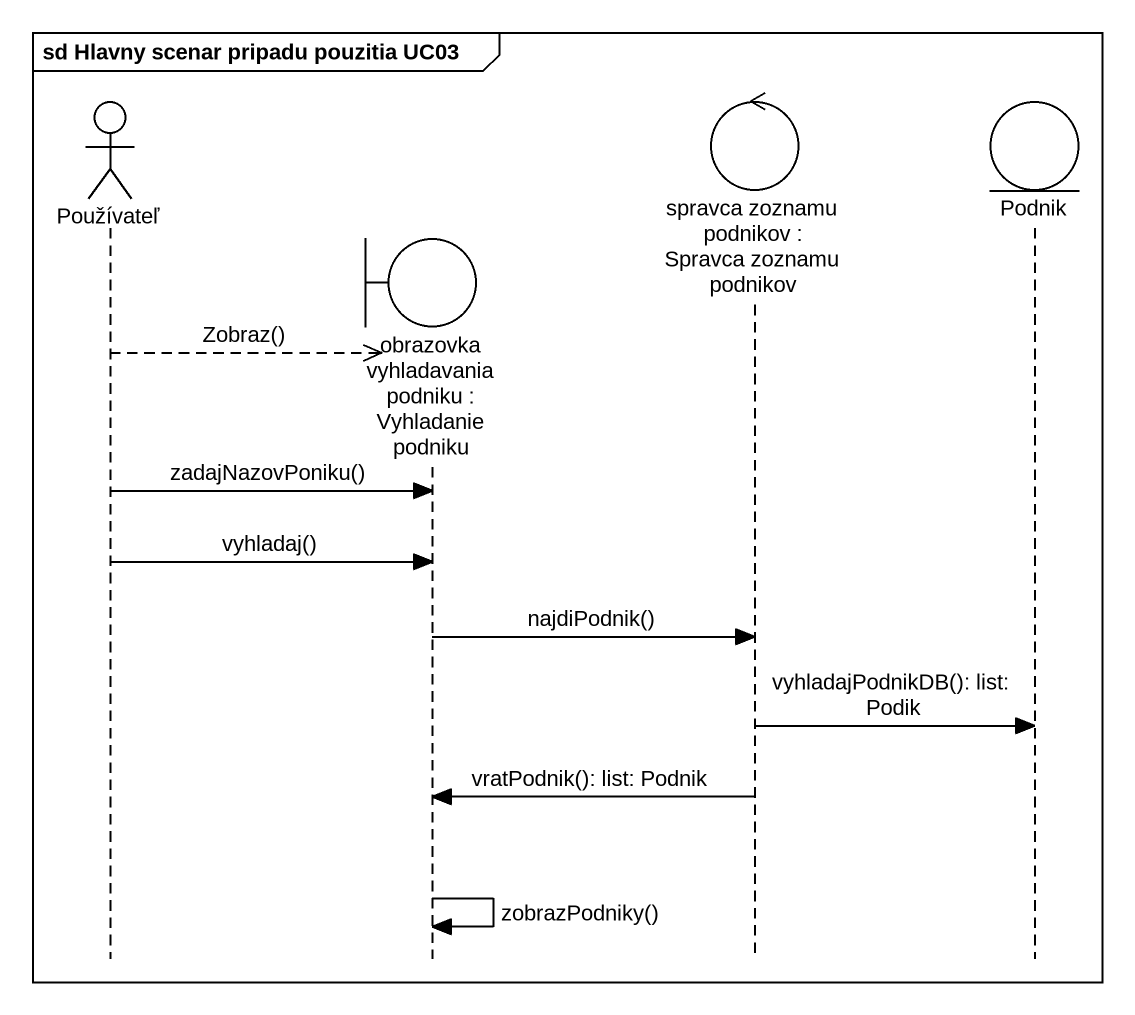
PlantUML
@startuml
mainframe sd Hlavny scenar pripadu pouzitia UC03
hide footbox
actor Používateľ
boundary "obrazovka vyhladavania podniku : Vyhladanie podniku" as obrazovka_vyhladavania
control "spravca zoznamu podnikov : Spravca zoznamu podnikov" as spravca_zoznamu_podnikov
entity Podnik

Používateľ -->> obrazovka_vyhladavania ** : Zobraz()
Používateľ -> obrazovka_vyhladavania : zadajNazovPoniku()
Používateľ -> obrazovka_vyhladavania : vyhladaj()
obrazovka_vyhladavania -> spravca_zoznamu_podnikov : najdiPodnik()
spravca_zoznamu_podnikov -> Podnik : vyhladajPodnikDB(): list: Podik
spravca_zoznamu_podnikov -> obrazovka_vyhladavania : vratPodnik(): list: Podnik
obrazovka_vyhladavania -> obrazovka_vyhladavania : zobrazPodniky()
@enduml
